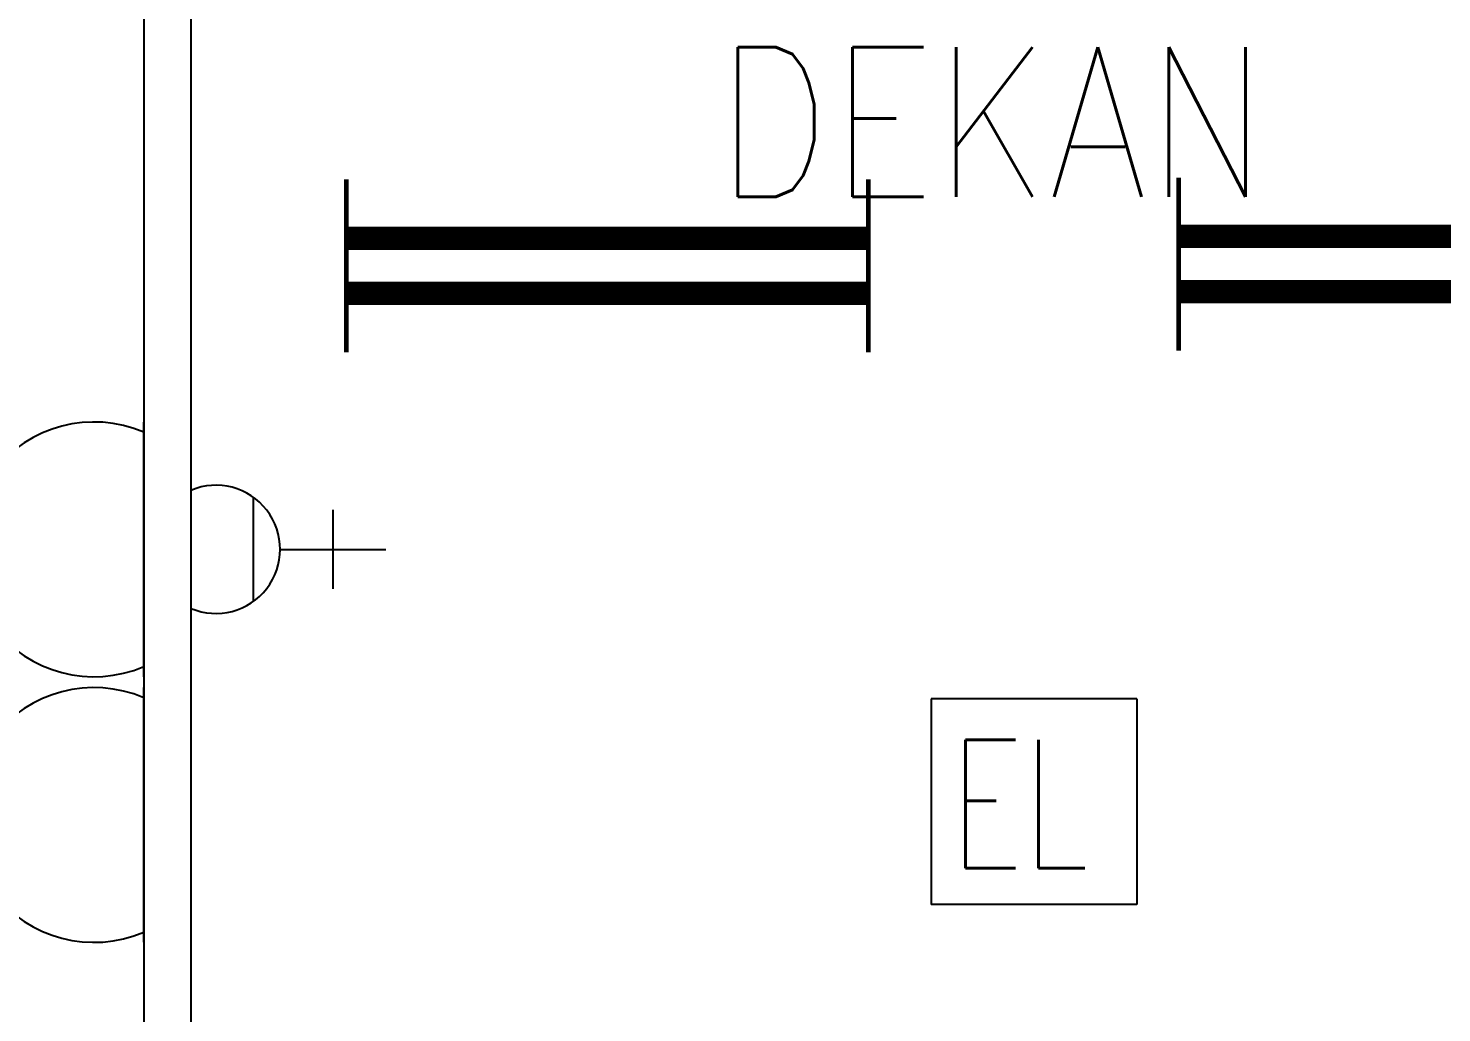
# Model space of a CAD drawing. Header units: inches. Extents: x 16928 to 514628, y -1471 to 241387.
# Drawn here: x 60888 to 64191, y 55653 to 57952 of the extents above; entities that cross this region are included whole.
import ezdxf
from ezdxf.enums import TextEntityAlignment as Align

# ---------------------------------------------------------------- set-up
doc = ezdxf.new("R2010")
doc.units = ezdxf.units.IN
doc.header["$MEASUREMENT"] = 0
for name, color, linetype in [('dxt_text', 4, 'Continuous'), ('ELECT', 6, 'Continuous'), ('FITTING', 8, 'Continuous'), ('partition', 8, 'Continuous'), ('TB', 8, 'Continuous')]:
    doc.layers.add(name, color=color, linetype=linetype)
doc.layers.add('t3', color=8, linetype='Continuous', lineweight=25)
doc.styles.add('LAILA', font='romans.shx', dxfattribs={"width": 0.85})
doc.styles.add('ROMANS', font='ROMANS', dxfattribs={"width": 0.7})

# ---------------------------------------------------------------- blocks, each defined once
blk = doc.blocks.new('1 X 8W EL')
at = {"layer": 'ELECT', "color": 6}
for p, q in [((-240, 240), (-240, -240)), ((240, 240), (-240, 240)), ((240, 240), (240, -240)), ((240, -240), (-240, -240))]:
    blk.add_line(p, q, dxfattribs=at)
at = {"layer": 'ELECT', "color": 6, "style": 'ROMANS', "width": 0.7}
blk.add_text('EL', height=300, dxfattribs=at).set_placement((-196.2, -155.6))
blk = doc.blocks.new('YBC 2X36')
at = {"layer": 'FITTING', "color": 3}
for points, const_width in [([(-610, 200.9), (-610, -74.3)], 10.9), ([(610, 200.9), (610, -84.2)], 10.9), ([(-610, 63.3), (610, 63.3)], 54.6), ([(-610, 72.1), (-610, -203.2)], 10.9), ([(610, 72.1), (610, -203.2)], 10.9), ([(-610, -65.5), (610, -65.5)], 54.6)]:
    blk.add_lwpolyline(points, dxfattribs=dict(at, const_width=const_width))
blk = doc.blocks.new('13A SSO 800mm')
at = {"layer": 'ELECT', "color": 6}
for p, q in [((-89.7, 289), (-89.7, 535.9)), ((-182.3, 412.5), (2.9, 412.5)), ((-239.4, 80.7), (60, 80.7))]:
    blk.add_line(p, q, dxfattribs=at)
blk.add_arc((-89.7, 139.3), 149.7, 336.9763, 203.0237, dxfattribs=at)
at = {"layer": 'TB', "color": 6, "linetype": 'Continuous'}
blk.add_line((31.7, 226.8), (-211.1, 226.8), dxfattribs=at)
blk = doc.blocks.new('13A SSO 300mm')
at = {"layer": 'ELECT', "color": 6}
for p, q in [((0, 413.8), (0, 904.4)), ((-184, 659.1), (184, 659.1)), ((-297.4, 0), (297.4, 0))]:
    blk.add_line(p, q, dxfattribs=at)
blk.add_arc((0, 116.3), 297.4, 336.9763, 203.0237, dxfattribs=at)

msp = doc.modelspace()

# ---------------------------------------------------------------- linework, layer by layer
at = {"layer": 'partition'}
for p, q in [((61158.6, 58610.5), (61158.6, 53630.5)), ((61268.6, 58610.5), (61268.6, 53630.5))]:
    msp.add_line(p, q, dxfattribs=at)

# ---------------------------------------------------------------- block references
at = {"layer": 'dxt_text'}
for name, p in [('YBC 2X36', (62241.3, 57398.3)), ('YBC 2X36', (64186.3, 57402.7)), ('1 X 8W EL', (63237.9, 56146.1))]:
    msp.add_blockref(name, p, dxfattribs=at)
at = {"layer": 'TB', "color": 6, "linetype": 'Continuous'}
for name, p, rotation in [('13A SSO 300mm', (61158.6, 56735.2), 90), ('13A SSO 800mm', (61187.8, 56645.5), 270), ('13A SSO 300mm', (61158.6, 56114.8), 90)]:
    msp.add_blockref(name, p, dxfattribs=dict(at, rotation=rotation))

# ---------------------------------------------------------------- texts
at = {"layer": 't3', "style": 'LAILA', "width": 0.85}
msp.add_text('DEKAN', height=350, dxfattribs=at).set_placement((62495, 57908.3), align=Align.TOP_LEFT)

doc.saveas('drawing.dxf')
